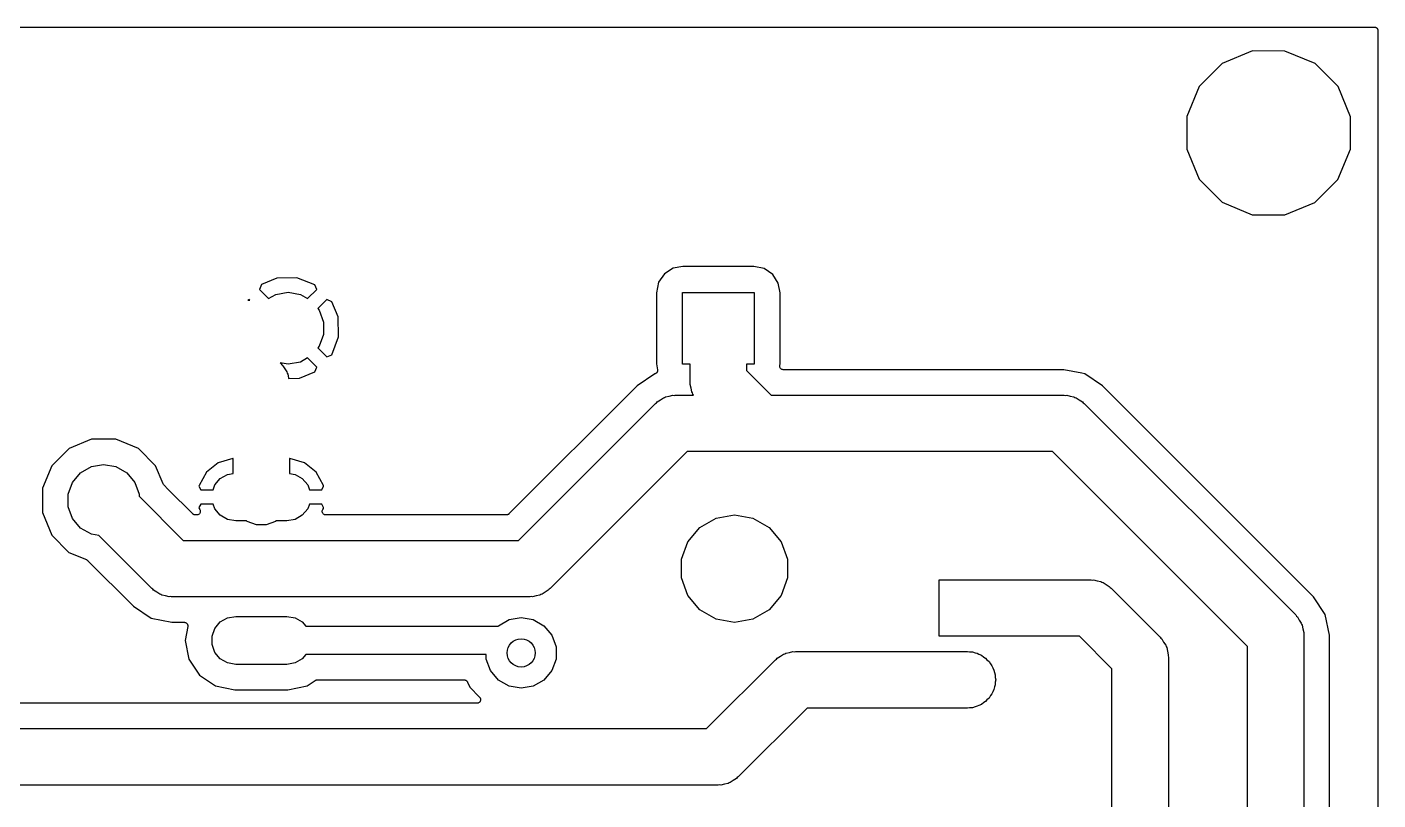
# Model space of a CAD drawing. Extents: x 38 to 133, y -144 to -38.
# Drawn here: x 85.43 to 133.29, y -65.85 to -38.48 of the extents above; entities that cross this region are included whole.
import ezdxf

# ---------------------------------------------------------------- set-up
doc = ezdxf.new("R2010")
doc.units = 0
doc.header["$MEASUREMENT"] = 0
doc.layers.add('BLACK', color=7, linetype='CONTINUOUS')

msp = doc.modelspace()

# ---------------------------------------------------------------- linework, layer by layer
at = {"layer": 'Black'}
for p, q in [((37.7165, -38.4785), (133.162, -38.4785)), ((133.162, -38.4785), (133.173, -38.4804)), ((133.173, -38.4804), (133.184, -38.4804)), ((133.184, -38.4804), (133.194, -38.4842)), ((133.194, -38.4842), (133.205, -38.4862)), ((133.205, -38.4862), (133.215, -38.4917)), ((133.215, -38.4917), (133.225, -38.4955)), ((133.225, -38.4955), (133.234, -38.5027)), ((133.234, -38.5027), (133.244, -38.5082)), ((133.244, -38.5082), (133.251, -38.5167)), ((133.251, -38.5167), (133.259, -38.5239)), ((133.259, -38.5239), (133.265, -38.5335)), ((133.265, -38.5335), (133.272, -38.542)), ((133.272, -38.542), (133.276, -38.5524)), ((133.276, -38.5524), (133.281, -38.5621)), ((133.281, -38.5621), (133.283, -38.573)), ((133.283, -38.573), (133.287, -38.5834)), ((133.287, -38.5834), (133.287, -38.5946)), ((133.287, -38.5946), (133.289, -38.6055)), ((133.289, -38.6055), (133.289, -143.576)), ((128.839, -39.327), (127.772, -39.7676)), ((129.992, -39.328), (128.839, -39.327)), ((131.058, -39.7704), (129.992, -39.328)), ((127.772, -39.7676), (126.956, -40.5826)), ((131.873, -40.5869), (131.058, -39.7704)), ((126.956, -40.5826), (126.514, -41.6481)), ((132.314, -41.6532), (131.873, -40.5869)), ((126.514, -41.6481), (126.512, -42.8018)), ((132.312, -42.8069), (132.314, -41.6532)), ((126.512, -42.8018), (126.953, -43.8681)), ((131.87, -43.8724), (132.312, -42.8069)), ((126.953, -43.8681), (127.768, -44.6846)), ((131.054, -44.6874), (131.87, -43.8724)), ((127.768, -44.6846), (128.834, -45.127)), ((129.987, -45.128), (131.054, -44.6874)), ((128.834, -45.127), (129.987, -45.128)), ((94.2755, -47.3779), (93.7361, -47.6014)), ((94.9843, -47.3594), (94.2755, -47.3779)), ((95.6192, -47.6031), (94.9843, -47.3594)), ((108.008, -47.2183), (107.802, -47.5191)), ((108.315, -47.0208), (108.008, -47.2183)), ((108.659, -46.9559), (108.315, -47.0208)), ((111.175, -46.9559), (108.659, -46.9559)), ((111.544, -47.0308), (111.175, -46.9559)), ((111.845, -47.2363), (111.544, -47.0308)), ((112.043, -47.5433), (111.845, -47.2363)), ((93.7361, -47.6014), (93.6607, -47.7703)), ((93.6607, -47.7703), (93.9859, -48.0955)), ((95.3686, -48.0955), (95.6939, -47.7703)), ((95.6939, -47.7703), (95.6192, -47.6031)), ((107.802, -47.5191), (107.727, -47.8888)), ((112.107, -47.8879), (112.043, -47.5433)), ((93.3015, -48.1295), (93.2511, -48.152)), ((93.2511, -48.152), (93.324, -48.152)), ((93.324, -48.152), (93.3015, -48.1295)), ((93.9859, -48.0955), (94.2413, -47.9481)), ((94.2413, -47.9481), (94.6773, -47.8712)), ((94.6773, -47.8712), (95.1133, -47.9481)), ((95.1133, -47.9481), (95.3686, -48.0955)), ((96.0531, -48.1295), (95.7323, -48.4502)), ((96.222, -48.2049), (96.0531, -48.1295)), ((96.4454, -48.7443), (96.222, -48.2049)), ((107.727, -47.8888), (107.727, -50.4042)), ((108.647, -50.416), (108.647, -47.876)), ((108.647, -47.876), (111.187, -47.876)), ((111.187, -47.876), (111.187, -50.416)), ((112.107, -50.4033), (112.107, -47.8879)), ((95.7323, -48.4502), (95.7813, -48.5086)), ((95.7813, -48.5086), (95.9328, -48.9247)), ((96.4639, -49.4531), (96.4454, -48.7443)), ((95.9328, -48.9247), (95.9328, -49.3674)), ((95.9328, -49.3674), (95.7813, -49.7835)), ((96.2202, -50.088), (96.4639, -49.4531)), ((95.3686, -50.1966), (95.1133, -50.344)), ((95.6939, -50.5218), (95.3686, -50.1966)), ((95.7813, -49.7835), (95.7323, -49.8419)), ((95.7323, -49.8419), (96.0531, -50.1626)), ((96.0531, -50.1626), (96.2202, -50.088)), ((94.6773, -50.4209), (94.3936, -50.3709)), ((94.3936, -50.3709), (94.4331, -50.4104)), ((94.4331, -50.4104), (94.4583, -50.4464)), ((94.4583, -50.4464), (94.492, -50.4747)), ((94.492, -50.4747), (94.5574, -50.5879)), ((94.5574, -50.5879), (94.6323, -50.6949)), ((94.6323, -50.6949), (94.6437, -50.7374)), ((95.1133, -50.344), (94.6773, -50.4209)), ((95.0791, -50.9141), (95.6184, -50.6907)), ((95.6184, -50.6907), (95.6939, -50.5218)), ((107.725, -50.7336), (107.716, -50.7389)), ((107.732, -50.7245), (107.725, -50.7336)), ((107.727, -50.4042), (107.767, -50.6137)), ((107.741, -50.7167), (107.732, -50.7245)), ((107.746, -50.7076), (107.741, -50.7167)), ((107.752, -50.6995), (107.746, -50.7076)), ((107.756, -50.6884), (107.752, -50.6995)), ((107.762, -50.678), (107.756, -50.6884)), ((107.764, -50.6677), (107.762, -50.678)), ((107.767, -50.6578), (107.764, -50.6677)), ((107.767, -50.6137), (107.767, -50.6242)), ((107.767, -50.6242), (107.769, -50.6345)), ((107.769, -50.6345), (107.767, -50.6461)), ((107.767, -50.6461), (107.767, -50.6578)), ((108.917, -50.416), (108.647, -50.416)), ((108.917, -51.0528), (108.917, -50.416)), ((111.187, -50.416), (110.917, -50.416)), ((110.917, -50.416), (110.917, -50.6386)), ((110.917, -50.6386), (111.793, -51.5145)), ((112.094, -50.5064), (112.095, -50.4859)), ((112.095, -50.5079), (112.094, -50.5064)), ((112.095, -50.4623), (112.107, -50.4033)), ((112.095, -50.4639), (112.095, -50.4623)), ((112.095, -50.4654), (112.095, -50.4639)), ((112.095, -50.4859), (112.095, -50.4654)), ((112.095, -50.5096), (112.095, -50.5079)), ((112.102, -50.5288), (112.095, -50.5096)), ((112.108, -50.5482), (112.102, -50.5288)), ((112.109, -50.5495), (112.108, -50.5482)), ((112.11, -50.551), (112.109, -50.5495)), ((112.123, -50.5667), (112.11, -50.551)), ((112.136, -50.5827), (112.123, -50.5667)), ((112.137, -50.5835), (112.136, -50.5827)), ((112.138, -50.5848), (112.137, -50.5835)), ((112.156, -50.595), (112.138, -50.5848)), ((112.173, -50.6057), (112.156, -50.595)), ((112.175, -50.606), (112.173, -50.6057)), ((112.176, -50.6068), (112.175, -50.606)), ((112.197, -50.6104), (112.176, -50.6068)), ((112.217, -50.6145), (112.197, -50.6104)), ((112.218, -50.6142), (112.217, -50.6145)), ((112.22, -50.6145), (112.218, -50.6142)), ((122.161, -50.6145), (112.22, -50.6145)), ((122.796, -50.7408), (122.161, -50.6145)), ((94.6437, -50.7374), (94.6657, -50.7755)), ((94.6657, -50.7755), (94.6884, -50.9042)), ((94.6884, -50.9042), (94.6938, -50.9242)), ((94.6938, -50.9242), (95.0791, -50.9141)), ((107.042, -51.1798), (102.501, -55.7208)), ((107.67, -50.7606), (107.042, -51.1798)), ((107.676, -50.758), (107.67, -50.7606)), ((107.687, -50.7561), (107.676, -50.758)), ((107.697, -50.7501), (107.687, -50.7561)), ((107.708, -50.7458), (107.697, -50.7501)), ((107.716, -50.7389), (107.708, -50.7458)), ((108.925, -51.0961), (108.917, -51.0528)), ((108.921, -51.1399), (108.925, -51.0961)), ((108.955, -51.2661), (108.921, -51.1399)), ((122.9, -50.7614), (122.796, -50.7408)), ((123.526, -51.1798), (122.9, -50.7614)), ((131.002, -58.6552), (123.526, -51.1798)), ((107.752, -51.7485), (107.865, -51.6831)), ((107.865, -51.6831), (107.972, -51.6082)), ((107.972, -51.6082), (108.014, -51.5968)), ((108.014, -51.5968), (108.052, -51.5748)), ((108.052, -51.5748), (108.181, -51.5521)), ((108.181, -51.5521), (108.307, -51.5183)), ((108.307, -51.5183), (108.351, -51.5221)), ((108.351, -51.5221), (108.394, -51.5145)), ((108.394, -51.5145), (109.038, -51.5145)), ((108.978, -51.3948), (108.955, -51.2661)), ((109, -51.4329), (108.978, -51.3948)), ((109.011, -51.4754), (109, -51.4329)), ((109.038, -51.5145), (109.011, -51.4754)), ((111.793, -51.5145), (122.174, -51.5145)), ((122.174, -51.5145), (122.217, -51.5221)), ((122.217, -51.5221), (122.261, -51.5183)), ((122.261, -51.5183), (122.387, -51.5521)), ((122.387, -51.5521), (122.516, -51.5748)), ((122.516, -51.5748), (122.554, -51.5968)), ((122.554, -51.5968), (122.597, -51.6082)), ((122.597, -51.6082), (122.704, -51.6831)), ((122.704, -51.6831), (122.817, -51.7485)), ((102.837, -56.658), (107.687, -51.8074)), ((107.687, -51.8074), (107.723, -51.7822)), ((107.723, -51.7822), (107.752, -51.7485)), ((122.817, -51.7485), (122.845, -51.7822)), ((122.845, -51.7822), (122.881, -51.8074)), ((122.881, -51.8074), (130.374, -59.3004)), ((87.7112, -53.0734), (86.9134, -53.4031)), ((88.5745, -53.0742), (87.7112, -53.0734)), ((89.3718, -53.4052), (88.5745, -53.0742)), ((86.9134, -53.4031), (86.3024, -54.013)), ((89.9817, -54.0162), (89.3718, -53.4052)), ((108.809, -53.5145), (103.958, -58.3651)), ((111.379, -53.5145), (108.809, -53.5145)), ((121.76, -53.5145), (111.379, -53.5145)), ((128.667, -60.4217), (121.76, -53.5145)), ((86.3024, -54.013), (85.9713, -54.8102)), ((87.3215, -54.2672), (87.7049, -54.0458)), ((87.7049, -54.0458), (88.141, -53.9689)), ((88.141, -53.9689), (88.577, -54.0458)), ((88.577, -54.0458), (88.9604, -54.2672)), ((90.2447, -54.6527), (89.9817, -54.0162)), ((92.1997, -53.91), (91.785, -54.2414)), ((92.7166, -53.7604), (92.1997, -53.91)), ((92.726, -53.7604), (92.7166, -53.7604)), ((92.726, -54.2847), (92.726, -53.7604)), ((94.726, -53.7604), (94.726, -54.2847)), ((94.7354, -53.7604), (94.726, -53.7604)), ((95.2523, -53.91), (94.7354, -53.7604)), ((95.667, -54.2414), (95.2523, -53.91)), ((87.0369, -54.6064), (87.3215, -54.2672)), ((88.9604, -54.2672), (89.245, -54.6064)), ((91.785, -54.2414), (91.5254, -54.7125)), ((92.0831, -54.6932), (92.2728, -54.4671)), ((92.2728, -54.4671), (92.5283, -54.3196)), ((92.5283, -54.3196), (92.726, -54.2847)), ((94.726, -54.2847), (94.9237, -54.3196)), ((94.9237, -54.3196), (95.1792, -54.4671)), ((95.1792, -54.4671), (95.3689, -54.6932)), ((95.9266, -54.7125), (95.667, -54.2414)), ((85.9713, -54.8102), (85.9706, -55.6735)), ((86.8855, -55.0224), (87.0369, -54.6064)), ((86.8855, -55.4652), (86.8855, -55.0224)), ((89.245, -54.6064), (89.3964, -55.0224)), ((89.3964, -55.0224), (89.3964, -55.091)), ((90.2462, -54.6551), (90.2447, -54.6527)), ((90.2469, -54.6578), (90.2462, -54.6551)), ((90.258, -54.6736), (90.2469, -54.6578)), ((90.2683, -54.6899), (90.258, -54.6736)), ((90.2706, -54.6916), (90.2683, -54.6899)), ((90.2722, -54.694), (90.2706, -54.6916)), ((90.4292, -54.851), (90.2722, -54.694)), ((91.2991, -55.7208), (90.4292, -54.851)), ((90.4292, -54.851), (90.4292, -54.851)), ((91.5254, -54.7125), (91.5186, -54.7432)), ((91.5186, -54.7432), (91.5824, -54.864)), ((91.5824, -54.864), (92.0209, -54.864)), ((92.0209, -54.864), (92.0831, -54.6932)), ((95.3689, -54.6932), (95.4311, -54.864)), ((95.4311, -54.864), (95.8696, -54.864)), ((95.8696, -54.864), (95.9334, -54.7432)), ((95.9334, -54.7432), (95.9266, -54.7125)), ((87.0369, -55.8812), (86.8855, -55.4652)), ((89.3964, -55.091), (90.9635, -56.658)), ((91.5824, -55.372), (91.5186, -55.4928)), ((91.5186, -55.4928), (91.5254, -55.5235)), ((92.0209, -55.372), (91.5824, -55.372)), ((92.0831, -55.5428), (92.0209, -55.372)), ((95.4311, -55.372), (95.3689, -55.5428)), ((95.8696, -55.372), (95.4311, -55.372)), ((95.9334, -55.4928), (95.8696, -55.372)), ((95.9266, -55.5235), (95.9334, -55.4928)), ((85.9706, -55.6735), (86.3003, -56.4714)), ((87.3215, -56.2204), (87.0369, -55.8812)), ((91.3036, -55.724), (91.2991, -55.7208)), ((91.3072, -55.7283), (91.3036, -55.724)), ((91.3216, -55.7366), (91.3072, -55.7283)), ((91.3352, -55.7461), (91.3216, -55.7366)), ((91.3406, -55.7475), (91.3352, -55.7461)), ((91.3454, -55.7503), (91.3406, -55.7475)), ((91.3618, -55.7532), (91.3454, -55.7503)), ((91.3778, -55.7575), (91.3618, -55.7532)), ((91.3834, -55.757), (91.3778, -55.7575)), ((91.3889, -55.758), (91.3834, -55.757)), ((91.4396, -55.758), (91.3889, -55.758)), ((91.4601, -55.7544), (91.4396, -55.758)), ((91.4807, -55.7512), (91.4601, -55.7544)), ((91.4818, -55.7506), (91.4807, -55.7512)), ((91.4831, -55.7503), (91.4818, -55.7506)), ((91.5011, -55.7399), (91.4831, -55.7503)), ((91.5193, -55.7299), (91.5011, -55.7399)), ((91.5202, -55.7289), (91.5193, -55.7299)), ((91.5213, -55.7283), (91.5202, -55.7289)), ((91.5346, -55.7124), (91.5213, -55.7283)), ((91.5254, -55.5235), (91.5509, -55.5697)), ((91.5483, -55.6967), (91.5346, -55.7124)), ((91.5488, -55.6955), (91.5483, -55.6967)), ((91.5496, -55.6945), (91.5488, -55.6955)), ((91.5567, -55.675), (91.5496, -55.6945)), ((91.5509, -55.5697), (91.5576, -55.5894)), ((91.5642, -55.6555), (91.5567, -55.675)), ((91.5576, -55.5894), (91.5647, -55.6089)), ((91.5643, -55.6543), (91.5642, -55.6555)), ((91.5647, -55.6531), (91.5643, -55.6543)), ((91.5647, -55.6089), (91.5647, -55.6102)), ((91.5647, -55.6102), (91.5651, -55.6114)), ((91.5651, -55.6114), (91.5647, -55.6323)), ((91.5647, -55.6323), (91.5647, -55.6531)), ((92.2728, -55.7689), (92.0831, -55.5428)), ((92.5283, -55.9164), (92.2728, -55.7689)), ((92.8189, -55.9676), (92.5283, -55.9164)), ((93.2065, -55.9676), (92.8189, -55.9676)), ((93.226, -55.984), (93.2065, -55.9676)), ((93.5524, -56.1028), (93.226, -55.984)), ((94.226, -55.984), (93.8996, -56.1028)), ((94.2455, -55.9676), (94.226, -55.984)), ((94.6331, -55.9676), (94.2455, -55.9676)), ((94.9237, -55.9164), (94.6331, -55.9676)), ((95.1792, -55.7689), (94.9237, -55.9164)), ((95.3689, -55.5428), (95.1792, -55.7689)), ((95.8869, -55.6114), (95.8873, -55.6102)), ((95.8873, -55.6323), (95.8869, -55.6114)), ((95.8873, -55.6089), (95.8944, -55.5894)), ((95.8873, -55.6102), (95.8873, -55.6089)), ((95.8873, -55.6531), (95.8873, -55.6323)), ((95.8877, -55.6543), (95.8873, -55.6531)), ((95.8878, -55.6555), (95.8877, -55.6543)), ((95.8953, -55.675), (95.8878, -55.6555)), ((95.8944, -55.5894), (95.9011, -55.5697)), ((95.9024, -55.6945), (95.8953, -55.675)), ((95.9011, -55.5697), (95.9266, -55.5235)), ((95.9032, -55.6955), (95.9024, -55.6945)), ((95.9037, -55.6967), (95.9032, -55.6955)), ((95.9174, -55.7123), (95.9037, -55.6967)), ((95.9307, -55.7283), (95.9174, -55.7123)), ((95.9318, -55.7289), (95.9307, -55.7283)), ((95.9327, -55.7299), (95.9318, -55.7289)), ((95.9509, -55.7399), (95.9327, -55.7299)), ((95.9689, -55.7503), (95.9509, -55.7399)), ((95.9702, -55.7506), (95.9689, -55.7503)), ((95.9713, -55.7512), (95.9702, -55.7506)), ((95.9919, -55.7544), (95.9713, -55.7512)), ((96.0124, -55.758), (95.9919, -55.7544)), ((102.411, -55.758), (96.0124, -55.758)), ((102.417, -55.757), (102.411, -55.758)), ((102.422, -55.7575), (102.417, -55.757)), ((102.438, -55.7532), (102.422, -55.7575)), ((102.455, -55.7503), (102.438, -55.7532)), ((102.46, -55.7475), (102.455, -55.7503)), ((102.465, -55.7461), (102.46, -55.7475)), ((102.479, -55.7366), (102.465, -55.7461)), ((102.493, -55.7283), (102.479, -55.7366)), ((102.497, -55.724), (102.493, -55.7283)), ((102.501, -55.7208), (102.497, -55.724)), ((109.264, -56.197), (109.838, -55.8658)), ((109.838, -55.8658), (110.49, -55.7508)), ((110.49, -55.7508), (111.142, -55.8658)), ((111.142, -55.8658), (111.716, -56.197)), ((86.3003, -56.4714), (86.9101, -57.0823)), ((87.7049, -56.4417), (87.3215, -56.2204)), ((87.9646, -56.4875), (87.7049, -56.4417)), ((93.8996, -56.1028), (93.5524, -56.1028)), ((108.838, -56.7044), (109.264, -56.197)), ((111.716, -56.197), (112.142, -56.7044)), ((89.8422, -58.3651), (87.9646, -56.4875)), ((90.9635, -56.658), (93.726, -56.658)), ((93.726, -56.658), (102.837, -56.658)), ((108.612, -57.3268), (108.838, -56.7044)), ((112.142, -56.7044), (112.368, -57.3268)), ((86.9101, -57.0823), (87.5306, -57.34)), ((87.5306, -57.34), (87.533, -57.3415)), ((87.533, -57.3415), (87.5356, -57.3422)), ((87.5356, -57.3422), (87.5515, -57.3533)), ((87.5515, -57.3533), (87.5678, -57.3637)), ((87.5678, -57.3637), (87.5695, -57.3659)), ((87.5695, -57.3659), (87.5717, -57.3675)), ((87.5717, -57.3675), (89.1969, -58.9927)), ((108.612, -57.9892), (108.612, -57.3268)), ((112.368, -57.3268), (112.368, -57.9892)), ((89.8782, -58.3903), (89.8422, -58.3651)), ((89.9065, -58.424), (89.8782, -58.3903)), ((103.922, -58.3903), (103.894, -58.424)), ((103.958, -58.3651), (103.922, -58.3903)), ((108.838, -58.6116), (108.612, -57.9892)), ((112.368, -57.9892), (112.142, -58.6116)), ((117.746, -60.0545), (117.746, -58.0555)), ((117.746, -58.0555), (118.742, -58.0555)), ((118.742, -58.0555), (118.745, -58.055)), ((118.745, -58.055), (123.126, -58.055)), ((123.126, -58.055), (123.17, -58.0626)), ((123.17, -58.0626), (123.214, -58.0588)), ((123.214, -58.0588), (123.34, -58.0926)), ((123.34, -58.0926), (123.469, -58.1153)), ((123.469, -58.1153), (123.507, -58.1373)), ((123.507, -58.1373), (123.549, -58.1487)), ((123.549, -58.1487), (123.656, -58.2236)), ((123.656, -58.2236), (123.769, -58.289)), ((123.769, -58.289), (123.798, -58.3227)), ((123.798, -58.3227), (123.834, -58.3479)), ((123.834, -58.3479), (125.571, -60.0853)), ((90.0196, -58.4894), (89.9065, -58.424)), ((90.1266, -58.5643), (90.0196, -58.4894)), ((90.1691, -58.5757), (90.1266, -58.5643)), ((90.2072, -58.5977), (90.1691, -58.5757)), ((90.3359, -58.6204), (90.2072, -58.5977)), ((90.4621, -58.6542), (90.3359, -58.6204)), ((90.5059, -58.6504), (90.4621, -58.6542)), ((90.5493, -58.658), (90.5059, -58.6504)), ((93.726, -58.658), (90.5493, -58.658)), ((103.251, -58.658), (93.726, -58.658)), ((103.294, -58.6504), (103.251, -58.658)), ((103.338, -58.6542), (103.294, -58.6504)), ((103.464, -58.6204), (103.338, -58.6542)), ((103.593, -58.5977), (103.464, -58.6204)), ((103.631, -58.5757), (103.593, -58.5977)), ((103.674, -58.5643), (103.631, -58.5757)), ((103.781, -58.4894), (103.674, -58.5643)), ((103.894, -58.424), (103.781, -58.4894)), ((109.264, -59.119), (108.838, -58.6116)), ((112.142, -58.6116), (111.716, -59.119)), ((131.42, -59.2814), (131.002, -58.6552)), ((89.1969, -58.9927), (89.8231, -59.4111)), ((92.5283, -59.3996), (92.8189, -59.3484)), ((92.8189, -59.3484), (94.6331, -59.3484)), ((94.6331, -59.3484), (94.9237, -59.3996)), ((109.838, -59.4502), (109.264, -59.119)), ((111.716, -59.119), (111.142, -59.4502)), ((130.374, -59.3004), (130.399, -59.3364)), ((130.399, -59.3364), (130.433, -59.3647)), ((131.567, -60.02), (131.42, -59.2814)), ((89.8231, -59.4111), (90.5618, -59.558)), ((90.5618, -59.558), (90.9966, -59.558)), ((90.9966, -59.558), (90.998, -59.5582)), ((90.998, -59.5582), (90.9993, -59.558)), ((90.9993, -59.558), (91.0196, -59.5621)), ((91.0196, -59.5621), (91.04, -59.5657)), ((91.1211, -59.7098), (91.024, -60.198)), ((91.04, -59.5657), (91.0412, -59.5664)), ((91.0412, -59.5664), (91.0426, -59.5666)), ((91.0426, -59.5666), (91.0603, -59.5774)), ((91.0603, -59.5774), (91.0782, -59.5877)), ((91.0782, -59.5877), (91.0791, -59.5888)), ((91.0791, -59.5888), (91.0803, -59.5895)), ((91.0803, -59.5895), (91.0933, -59.6056)), ((91.0933, -59.6056), (91.1066, -59.6215)), ((91.1066, -59.6215), (91.107, -59.6228)), ((91.107, -59.6228), (91.1079, -59.6239)), ((91.1079, -59.6239), (91.1146, -59.6435)), ((91.1146, -59.6435), (91.1216, -59.6629)), ((91.1212, -59.7084), (91.1211, -59.7098)), ((91.1216, -59.7071), (91.1212, -59.7084)), ((91.1216, -59.6629), (91.1216, -59.6644)), ((91.1216, -59.6644), (91.1221, -59.6657)), ((91.1221, -59.6657), (91.1216, -59.6864)), ((91.1216, -59.6864), (91.1216, -59.7071)), ((91.9822, -60.0505), (92.0831, -59.7732)), ((92.0831, -59.7732), (92.2728, -59.5471)), ((92.2728, -59.5471), (92.5283, -59.3996)), ((94.9237, -59.3996), (95.1792, -59.5471)), ((95.1792, -59.5471), (95.3058, -59.698)), ((95.3058, -59.698), (102.113, -59.698)), ((102.113, -59.698), (102.127, -59.6813)), ((102.127, -59.6813), (102.504, -59.4634)), ((102.504, -59.4634), (102.933, -59.3877)), ((102.933, -59.3877), (103.363, -59.4634)), ((103.363, -59.4634), (103.74, -59.6813)), ((103.74, -59.6813), (104.02, -60.0151)), ((110.49, -59.5652), (109.838, -59.4502)), ((111.142, -59.4502), (110.49, -59.5652)), ((130.433, -59.3647), (130.498, -59.4779)), ((130.498, -59.4779), (130.573, -59.5849)), ((130.573, -59.5849), (130.585, -59.6274)), ((130.585, -59.6274), (130.607, -59.6655)), ((130.607, -59.6655), (130.629, -59.7941)), ((130.629, -59.7941), (130.663, -59.9203)), ((91.024, -60.198), (91.157, -60.8666)), ((91.9822, -60.3455), (91.9822, -60.0505)), ((104.02, -60.0151), (104.169, -60.4246)), ((118.742, -60.0545), (117.746, -60.0545)), ((118.745, -60.055), (118.742, -60.0545)), ((122.712, -60.055), (118.745, -60.055)), ((123.864, -61.2066), (122.712, -60.055)), ((125.571, -60.0853), (125.596, -60.1213)), ((125.596, -60.1213), (125.63, -60.1496)), ((125.63, -60.1496), (125.695, -60.2627)), ((125.695, -60.2627), (125.77, -60.3697)), ((130.663, -59.9203), (130.659, -59.9642)), ((130.659, -59.9642), (130.667, -60.0075)), ((130.667, -60.0075), (130.667, -72.136)), ((131.567, -72.1235), (131.567, -60.02)), ((92.0831, -60.6228), (91.9822, -60.3455)), ((92.2728, -60.8489), (92.0831, -60.6228)), ((95.3058, -60.698), (95.1792, -60.8489)), ((101.698, -60.698), (95.3058, -60.698)), ((101.698, -60.8604), (101.698, -60.698)), ((104.169, -60.4246), (104.169, -60.8604)), ((112.006, -60.829), (112.119, -60.7636)), ((112.119, -60.7636), (112.226, -60.6887)), ((112.226, -60.6887), (112.269, -60.6773)), ((112.269, -60.6773), (112.307, -60.6553)), ((112.307, -60.6553), (112.436, -60.6326)), ((112.436, -60.6326), (112.562, -60.5988)), ((112.562, -60.5988), (112.606, -60.6026)), ((112.606, -60.6026), (112.649, -60.595)), ((112.649, -60.595), (118.745, -60.595)), ((118.745, -60.595), (118.812, -60.6069)), ((118.812, -60.6069), (118.919, -60.6069)), ((118.919, -60.6069), (119.018, -60.6432)), ((119.018, -60.6432), (119.087, -60.6553)), ((119.087, -60.6553), (119.147, -60.6902)), ((119.147, -60.6902), (119.245, -60.7256)), ((119.245, -60.7256), (119.324, -60.7922)), ((125.77, -60.3697), (125.782, -60.4122)), ((125.782, -60.4122), (125.804, -60.4503)), ((125.804, -60.4503), (125.826, -60.579)), ((125.826, -60.579), (125.86, -60.7052)), ((125.86, -60.7052), (125.856, -60.749)), ((125.856, -60.749), (125.864, -60.7924)), ((128.667, -71.7218), (128.667, -60.4217)), ((91.157, -60.8666), (91.5357, -61.4334)), ((92.5283, -60.9964), (92.2728, -60.8489)), ((92.8189, -61.0476), (92.5283, -60.9964)), ((94.6331, -61.0476), (92.8189, -61.0476)), ((94.9237, -60.9964), (94.6331, -61.0476)), ((95.1792, -60.8489), (94.9237, -60.9964)), ((101.847, -61.2699), (101.698, -60.8604)), ((104.169, -60.8604), (104.02, -61.2699)), ((109.504, -63.3255), (111.942, -60.8879)), ((111.942, -60.8879), (111.978, -60.8627)), ((111.978, -60.8627), (112.006, -60.829)), ((119.324, -60.7922), (119.388, -60.829)), ((119.388, -60.829), (119.435, -60.8853)), ((119.435, -60.8853), (119.511, -60.9487)), ((119.511, -60.9487), (119.56, -61.0342)), ((119.56, -61.0342), (119.611, -61.095)), ((119.611, -61.095), (119.638, -61.1696)), ((119.638, -61.1696), (119.684, -61.2493)), ((119.684, -61.2493), (119.7, -61.34)), ((123.864, -69.596), (123.864, -61.2066)), ((125.864, -60.7924), (125.864, -69.596)), ((91.5357, -61.4334), (92.1026, -61.8121)), ((95.3494, -61.8121), (95.6379, -61.6194)), ((95.6379, -61.6194), (95.6518, -61.6133)), ((95.6518, -61.6133), (95.665, -61.6057)), ((95.665, -61.6057), (95.6719, -61.6044)), ((95.6719, -61.6044), (95.6783, -61.6016)), ((95.6783, -61.6016), (95.6935, -61.6006)), ((95.6935, -61.6006), (95.7085, -61.598)), ((95.7085, -61.598), (100.917, -61.598)), ((100.917, -61.598), (100.925, -61.5995)), ((100.925, -61.5995), (100.934, -61.5991)), ((100.934, -61.5991), (100.947, -61.6033)), ((100.947, -61.6033), (100.96, -61.6057)), ((100.96, -61.6057), (100.968, -61.6099)), ((100.968, -61.6099), (100.976, -61.6124)), ((100.976, -61.6124), (100.987, -61.6208)), ((100.987, -61.6208), (100.999, -61.6277)), ((100.999, -61.6277), (101.004, -61.6342)), ((101.004, -61.6342), (101.011, -61.6393)), ((101.011, -61.6393), (101.018, -61.6509)), ((101.018, -61.6509), (101.027, -61.6615)), ((101.027, -61.6615), (101.03, -61.6694)), ((101.03, -61.6694), (101.034, -61.6765)), ((101.034, -61.6765), (101.11, -61.8588)), ((102.127, -61.6037), (101.847, -61.2699)), ((102.504, -61.8216), (102.127, -61.6037)), ((103.74, -61.6037), (103.363, -61.8216)), ((104.02, -61.2699), (103.74, -61.6037)), ((119.7, -61.34), (119.73, -61.4214)), ((119.73, -61.4214), (119.73, -61.5079)), ((119.73, -61.5079), (119.744, -61.5912)), ((119.744, -61.5988), (119.73, -61.6821)), ((119.73, -61.6821), (119.73, -61.7686)), ((119.744, -61.5912), (119.744, -61.5988)), ((92.1026, -61.8121), (92.7837, -61.9476)), ((92.7837, -61.9476), (94.6683, -61.9476)), ((94.6683, -61.9476), (95.3494, -61.8121)), ((101.11, -61.8588), (101.459, -62.2088)), ((101.459, -62.2088), (101.469, -62.2223)), ((101.469, -62.2223), (101.479, -62.235)), ((102.933, -61.8973), (102.504, -61.8216)), ((103.363, -61.8216), (102.933, -61.8973)), ((119.56, -62.1558), (119.511, -62.2413)), ((119.611, -62.095), (119.56, -62.1558)), ((119.638, -62.0204), (119.611, -62.095)), ((119.684, -61.9407), (119.638, -62.0204)), ((119.7, -61.85), (119.684, -61.9407)), ((119.73, -61.7686), (119.7, -61.85)), ((101.369, -62.4255), (84.7866, -62.4255)), ((101.386, -62.4226), (101.369, -62.4255)), ((101.402, -62.4212), (101.386, -62.4226)), ((101.407, -62.4188), (101.402, -62.4212)), ((101.413, -62.4178), (101.407, -62.4188)), ((101.427, -62.4096), (101.413, -62.4178)), ((101.442, -62.4026), (101.427, -62.4096)), ((101.446, -62.3986), (101.442, -62.4026)), ((101.451, -62.3958), (101.446, -62.3986)), ((101.462, -62.3831), (101.451, -62.3958)), ((101.473, -62.3714), (101.462, -62.3831)), ((101.476, -62.3663), (101.473, -62.3714)), ((101.479, -62.362), (101.476, -62.3663)), ((101.479, -62.235), (101.481, -62.2403)), ((101.485, -62.3465), (101.479, -62.362)), ((101.481, -62.2403), (101.484, -62.2449)), ((101.484, -62.2449), (101.489, -62.2609)), ((101.492, -62.3315), (101.485, -62.3465)), ((101.489, -62.2609), (101.494, -62.2764)), ((101.494, -62.3206), (101.492, -62.3259)), ((101.492, -62.3259), (101.492, -62.3315)), ((101.494, -62.2764), (101.494, -62.2821)), ((101.494, -62.2821), (101.496, -62.2875)), ((101.496, -62.2875), (101.494, -62.304)), ((101.494, -62.304), (101.494, -62.3206)), ((113.063, -62.595), (110.626, -65.0326)), ((118.745, -62.595), (113.063, -62.595)), ((118.812, -62.5831), (118.745, -62.595)), ((118.919, -62.5831), (118.812, -62.5831)), ((119.018, -62.5468), (118.919, -62.5831)), ((119.087, -62.5347), (119.018, -62.5468)), ((119.147, -62.4998), (119.087, -62.5347)), ((119.245, -62.4644), (119.147, -62.4998)), ((119.324, -62.3978), (119.245, -62.4644)), ((119.388, -62.361), (119.324, -62.3978)), ((119.435, -62.3047), (119.388, -62.361)), ((119.511, -62.2413), (119.435, -62.3047)), ((84.3612, -63.3255), (109.504, -63.3255)), ((110.561, -65.0915), (110.448, -65.1569)), ((110.59, -65.0578), (110.561, -65.0915)), ((110.626, -65.0326), (110.59, -65.0578)), ((109.918, -65.3255), (83.947, -65.3255)), ((109.962, -65.3179), (109.918, -65.3255)), ((110.006, -65.3217), (109.962, -65.3179)), ((110.132, -65.2879), (110.006, -65.3217)), ((110.261, -65.2652), (110.132, -65.2879)), ((110.299, -65.2432), (110.261, -65.2652)), ((110.341, -65.2318), (110.299, -65.2432)), ((110.448, -65.1569), (110.341, -65.2318))]:
    msp.add_line(p, q, dxfattribs=at)
msp.add_circle((102.933, -60.6425), 0.5, dxfattribs=at)

doc.saveas('drawing.dxf')
